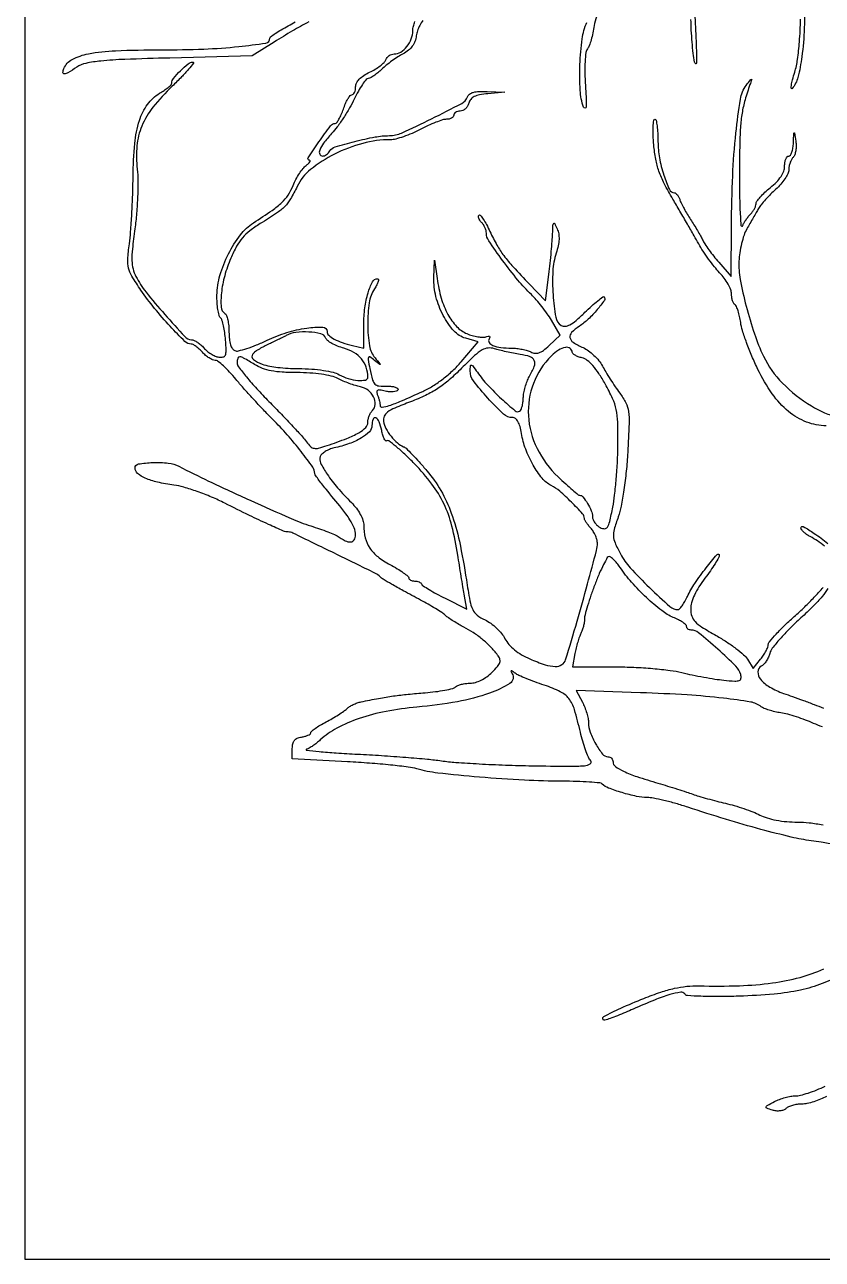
# Model space of a CAD drawing. Extents: x 0 to 565, y 0 to 584.
# Drawn here: x 0 to 195.2, y 0 to 302.2 of the extents above; entities that cross this region are included whole.
import ezdxf

# ---------------------------------------------------------------- set-up
doc = ezdxf.new("R2010")
doc.units = 0

msp = doc.modelspace()

# ---------------------------------------------------------------- linework, layer by layer
msp.add_lwpolyline([(0, 292), (0, 0), (282.5, 0), (565, 0), (565, 292), (565, 584), (282.5, 584), (0, 584)], close=True)
for points in [[(190.978493, 310.61602, -0.01004), (190.805066, 301.31029, -0.02299), (190.21187, 294.322382, -0.028834), (189.248636, 289.267817, -0.119124), (187.81374, 286.532319, -0.666576), (187.623454, 286.5965, -0.058213), (187.656701, 287.30815, -0.023339), (187.950299, 288.688004, -0.009549), (188.471494, 290.532319, 0.038641), (189.162274, 293.661518, 0.016308), (189.624007, 297.943695, 0.012701), (189.899341, 303.512951, 0.005822)], [(140.747045, 306.190626, 0.076916), (139.403363, 301.925509, -0.016025), (139.071381, 300.138846, -0.017513), (138.633567, 298.429828, -0.017212), (138.159697, 297.000967, -0.078509), (137.732623, 296.239864, 0.137994), (137.356825, 295.335389, 0.016058), (137.163603, 293.130654, 0.017777), (137.109182, 290.376008, 0.012054), (137.234389, 287.239864, -0.005052), (137.42231, 283.757156, -0.031131), (137.389229, 281.963222, -0.411936), (137.133414, 281.743959, -0.293883), (136.80969, 281.987291, -0.075098), (135.957953, 286.091072, -0.023406), (135.907954, 292.399521, -0.023432), (136.448455, 298.68837, -0.074465), (137.616619, 302.731796, -0.029366)], [(69.508893, 302.827898, 0.012444), (65.542197, 300.631233, 0.008204), (61.088447, 297.918764), (55.676894, 294.5), (35.540809, 294, 0.002781), (24.517879, 293.664932, 0.015602), (18.631821, 293.269083, 0.028848), (14.995006, 292.696972, 0.091997), (12.737546, 291.75, -0.008818), (10.594895, 290.397596, -0.110747), (9.693095, 290.093934, -0.471873), (9.373869, 290.408207, -0.069571), (9.608735, 291.422764, -0.183893), (11.612008, 293.660678, -0.071748), (15.597724, 295.04236, -0.038517), (22.221859, 295.797107, -0.009114), (33.351908, 296, 0.009321), (43.867759, 296.196062, 0.017174), (52.400887, 296.808324, 0.011943), (59.002351, 297.670424, 0.369868), (60, 298.834581, -0.236669), (60.181048, 299.195651, -0.011161), (61.321875, 300.008212, -0.016372), (62.775566, 300.927403, -0.010839), (64.5, 301.890679, 0.012165), (66.224296, 302.859884, 0.01814)], [(198.38125, 101.4497, 0.004287), (194.97, 102.069453, 0.011129), (192.5, 102.439948, -0.026895), (187.631499, 103.327923, -0.007737), (180.209539, 105.220364, -0.007411), (171.526021, 107.716928, -0.006095), (162.332028, 110.631308, 0.010399), (159.380063, 111.53916, 0.01089), (156.43774, 112.30862, 0.010608), (153.872209, 112.862938, 0.046599), (152.332028, 113.015056, -0.052075), (149.744121, 113.299236, -0.019627), (146.212569, 114.211064, -0.016898), (142.858283, 115.343962, -0.106876), (141.352005, 116.314662, 0.17463), (140.770655, 116.588084, 0.005866), (138.199756, 116.799686, 0.01047), (135.113675, 116.95242, 0.007034), (131.583333, 117.003417, -0.013146), (122.298696, 117.251061, -0.007919), (111.309358, 118.008254, -0.006599), (101.082816, 119.011913, -0.042607), (96, 120.0221, 0.039019), (93.889686, 120.457253, 0.00577), (89.5625, 120.951884, 0.006475), (84.425278, 121.41198, 0.005529), (79, 121.766831), (65.5, 122.5), (65.5, 125, -0.05157), (65.623446, 126.193689, -0.11739), (66.006955, 127.008716, -0.125837), (66.696001, 127.529188, -0.063957), (67.75, 127.819551, 0.028885), (68.611814, 127.993203, 0.042524), (69.339063, 128.251753, 0.050378), (69.850969, 128.5498, 0.240184), (70, 128.842147, -0.225266), (70.175114, 129.211108, -0.016094), (71.101562, 129.918827, -0.020149), (72.313214, 130.712425, -0.013706), (73.75, 131.520184, 0.010314), (75.282473, 132.368113, 0.010166), (76.786166, 133.282477, 0.010084), (78.070108, 134.136279, 0.037907), (78.819927, 134.746087, -0.050261), (79.481977, 135.257917, -0.026493), (80.392522, 135.760933, -0.026074), (81.388602, 136.181601, -0.036291), (82.319927, 136.444286, -0.005701), (86.629425, 137.277382, -0.009652), (90.258505, 137.863985, -0.009904), (93.841487, 138.300168, -0.00642), (98, 138.669133, 0.011992), (100.558771, 138.924924, 0.015917), (102.869687, 139.287075, 0.013228), (104.752457, 139.69573, 0.132943), (105.45, 140.08091, -0.097429), (105.996576, 140.43482, -0.032841), (106.903381, 140.730017, -0.031216), (107.974234, 140.932242, -0.031069), (109.063636, 141, 0.073662), (110.306634, 141.184121, 0.041989), (111.721003, 141.745832, 0.039573), (113.131337, 142.593295, 0.041327), (114.368704, 143.641431, 0.019171), (115.738805, 145.120829, 0.098567), (116.283897, 146.090261, 0.164097), (116.275782, 146.938012, 0.081926), (115.756963, 147.891431, 0.028425), (114.001693, 149.89808, 0.026151), (111.982851, 151.752588, 0.026208), (109.786405, 153.382148, 0.028898), (107.5, 154.716012, -0.012838), (106.238022, 155.398912, -0.010567), (104.926834, 156.189911, -0.010712), (103.753283, 156.967832, -0.027746), (102.953052, 157.591817, 0.032755), (102.07215, 158.264638, 0.008096), (100.54123, 159.247179, 0.008249), (98.747791, 160.317101, 0.008178), (96.914905, 161.33045, -0.002085), (92.64897, 163.621535, -0.006214), (89.754273, 165.238638, -0.00637), (87.739881, 166.431448, -0.067396), (87, 167.032153, 0.090302), (85.861574, 167.87345, 0.000735), (75.793124, 172.797294, 0.0006), (65.612946, 177.742131, 0.113222), (64.488769, 178, -0.102172), (63.332828, 178.238701, -0.004799), (59.672897, 179.859413, -0.006895), (54.986604, 182.067113, -0.00326), (49, 185.037405, 0.017099), (45.761951, 186.533794, 0.014332), (42.234375, 187.902152, 0.014574), (38.936586, 188.966628, 0.038042), (36.5, 189.478421, -0.022954), (32.51132, 190.191424, -0.0482), (29.52428, 191.178356, -0.06909), (27.617513, 192.356341, -0.223471), (27, 193.66898, -0.36656), (27.830158, 194.649192, -0.031691), (31.345316, 195.009106, -0.036295), (35.154505, 194.879978, -0.094864), (37.763569, 194.085441, 0.010786), (45.001754, 190.470407, 0.004153), (55.196878, 185.753659, 0.003315), (65.201334, 181.305303, 0.025527), (70, 179.495166, -0.00595), (72.179287, 178.769172, -0.007495), (74.178125, 178.043025, -0.006118), (75.833034, 177.390298, -0.057842), (76.5, 177.022917, 0.037606), (78.415947, 175.86438, 0.13232), (79.813678, 175.572938, 0.248339), (80.659653, 176.085085, 0.137262), (80.986586, 177.281385, 0.095218), (80.643992, 179.007678, 0.047025), (79.60806, 180.998707, 0.025614), (77.602284, 183.779051, 0.005208), (73.75, 188.479176, -0.007996), (72.696425, 189.779351, -0.011451), (71.807813, 190.967592, -0.007476), (71.108292, 191.980782, -0.148403), (71, 192.337606, 0.156653), (70.512113, 193.856614, 0.009807), (67.658928, 197.679368, 0.014993), (64.255105, 201.797066, 0.016688), (60.725796, 205.554308, -0.006606), (58.447722, 207.883572, -0.004513), (55.918895, 210.586941, -0.004549), (53.52788, 213.237686, -0.00916), (51.700228, 215.379095, 0.015523), (50.1504, 217.148883, 0.020973), (48.636163, 218.642609, 0.018564), (47.311752, 219.757049, 0.167128), (46.605216, 220, -0.107904), (45.983635, 220.135722, -0.035577), (45.158772, 220.5875, -0.033516), (44.288175, 221.234625, -0.032266), (43.5, 222, 0.024256), (42.736456, 222.765579, 0.028312), (41.939108, 223.4125, 0.029134), (41.214702, 223.873515, 0.127816), (40.727992, 224, -0.197055), (39.222204, 224.617422, -0.010845), (35.596915, 228.349707, -0.017113), (31.78894, 232.735946, -0.019431), (28.455847, 237.19525, -0.013411), (26.241748, 240.602957, -0.075945), (25.405283, 242.593755, -0.079741), (25.221415, 244.701224, -0.015606), (25.61534, 248.5, 0.01457), (25.934844, 251.520086, 0.00528), (26.217896, 255.821875, 0.005231), (26.428866, 260.540141, 0.006206), (26.526152, 265, -0.020447), (26.932352, 273.071136, -0.054558), (28.076873, 278.712012, -0.079023), (30.061472, 282.649088, -0.10352), (33.029216, 285.358187, 0.017549), (34.167115, 286.085393, 0.024437), (35.127332, 286.819327, 0.022469), (35.840035, 287.478516, 0.197369), (36, 287.867975, -0.175023), (36.406415, 288.993442, -0.023592), (38.129261, 290.879339, -0.023635), (40.022367, 292.594471, -0.173936), (41.152839, 293, -0.620455), (41.289573, 292.724123, -0.014328), (40.11354, 291.267308, -0.015809), (38.378975, 289.365443, -0.008246), (36.105327, 287.101475, 0.032075), (31.403658, 281.951202, 0.069242), (28.661533, 277.350638, 0.077872), (27.464191, 272.537344, 0.050505), (27.536292, 266.790741, -0.027044), (27.70319, 263.984123, -0.010962), (27.639564, 260.151808, -0.010809), (27.390969, 256.023214, -0.013515), (26.974213, 252.207375, 0.006932), (26.369841, 247.276097, 0.032682), (26.248053, 244.428608, 0.055777), (26.522478, 242.393481, 0.059358), (27.238489, 240.51435, 0.047016), (29.699555, 236.72986, 0.012814), (34.277082, 231.252871, 0.006742), (39.178232, 225.834152, 0.196211), (40.839707, 225.063046, -0.09975), (41.469329, 224.905046, -0.036209), (42.273587, 224.447656, -0.03416), (43.105511, 223.804959, -0.034444), (43.839707, 223.056634, 0.044386), (44.622161, 222.29017, 0.033813), (45.599789, 221.594058, 0.03466), (46.613864, 221.063707, 0.065204), (47.5, 220.806634, 0.088073), (48.566419, 220.831764, 0.253916), (49.115053, 221.290668, 0.102991), (49.303097, 222.375449, 0.010459), (49.15983, 225, 0.016994), (48.96288, 226.79252, 0.020513), (48.652322, 228.457188, 0.019619), (48.283521, 229.817822, 0.115479), (47.90983, 230.45, -0.131262), (47.55984, 231.086455, -0.022263), (47.28588, 232.4575, -0.022991), (47.105805, 234.138316, -0.018673), (47.06338, 235.95, -0.068329), (47.798334, 240.800589, -0.045111), (49.877231, 246.051437, -0.045817), (52.780909, 250.696161, -0.087362), (56.004033, 253.676212, 0.007731), (60.567275, 256.714491, 0.038511), (62.959107, 258.648119, 0.06154), (64.468426, 260.473036, 0.043107), (65.706401, 262.839744, -0.02349), (66.401811, 264.306406, -0.021613), (67.249755, 265.743904, -0.022179), (68.117834, 266.958544, -0.063967), (68.853408, 267.683568, 0.023055), (69.432492, 268.167885, 0.061183), (69.781889, 268.577718, 0.17683), (69.843611, 268.836987, 0.36918), (69.701959, 268.968197, -0.579616), (69.390724, 269.56548, -0.009126), (72.016535, 273.500209, -0.008733), (74.854792, 277.440863, -0.236556), (75.970489, 278, 0.234579), (76.377458, 278.202051, 0.030926), (76.927351, 279.028125, 0.03059), (77.493859, 280.159247, 0.021098), (78, 281.5, -0.022259), (78.509665, 282.840668, -0.031985), (79.086761, 283.971875, -0.033081), (79.650806, 284.793112, -0.229621), (80.077552, 285, 0.200059), (80.430013, 285.146905, 0.085141), (80.729031, 285.573718, 0.065164), (80.932173, 286.205491, 0.045271), (81, 286.953083, -0.120179), (81.227301, 287.885098, -0.071344), (81.896005, 288.820056, -0.056837), (82.973359, 289.71637, -0.034341), (84.42265, 290.530319, 0.025248), (85.772848, 291.256667, 0.02769), (87.000273, 292.095314, 0.028646), (87.958504, 292.92235, 0.109199), (88.391265, 293.577236, -0.081418), (88.709125, 294.121126, -0.065721), (89.205715, 294.582063, -0.066487), (89.79826, 294.893681, -0.08807), (90.397187, 295, 0.138446), (92.038492, 295.463344, 0.085751), (93.553048, 296.795382, 0.079474), (94.628171, 298.674291, 0.090525), (95, 300.711186, -0.059576), (95.129247, 301.792053, -0.046051), (95.514062, 302.915297, -0.047231)], [(97.476673, 303.219111, 0.037638), (96.702537, 301.999044, 0.037529), (96.116849, 300.670213, 0.056385), (95.831442, 299.437198, -0.059604), (95.505417, 298.068729, -0.069541), (94.874876, 296.891716, -0.066081), (93.915572, 295.887718, -0.047084), (92.614708, 295.031543, 0.02193), (91.341571, 294.282432, 0.013163), (89.89569, 293.288953, 0.01317), (88.506809, 292.222817, 0.022309), (87.410163, 291.25, -0.019923), (86.448407, 290.388613, -0.023946), (85.476505, 289.660937, -0.023641), (84.614703, 289.135498, -0.125718), (84.084322, 289, 0.228659), (83.570482, 288.752047, 0.018863), (82.665704, 287.521225, 0.022258), (81.664675, 285.894588, 0.015198), (80.66849, 283.965872, -0.019731), (79.51814, 281.78733, -0.01342), (78.047634, 279.400248, -0.01354), (76.501728, 277.169616, -0.026303), (75.129622, 275.492522, 0.020054), (73.168776, 273.155993, 0.070207), (72.197762, 271.451834, 0.206304), (72.226673, 270.461138, 0.291543), (72.95031, 270, 0.10811), (73.372174, 270.092294, 0.050625), (73.856375, 270.377254, 0.046856), (74.323974, 270.792979, 0.048409), (74.70031, 271.284269, -0.182897), (75.953643, 272.241158, -0.010064), (80.798723, 273.582842, -0.016295), (85.740602, 274.674627, -0.046244), (89.251065, 275, 0.106785), (92.258891, 275.649788, 0.008727), (99.572214, 279.119416, 0.006366), (106.954431, 282.898773, 0.18158), (108.351498, 284.473607, -0.145851), (108.877448, 285.156816, -0.088777), (109.802875, 285.601546, -0.057107), (111.205845, 285.823354, -0.020877), (113.218615, 285.825293), (117.5, 285.650586), (113.35291, 285.272823, 0.023601), (111.33546, 284.992565, 0.069593), (110.011164, 284.547543, 0.104617), (109.175791, 283.883504, 0.10916), (108.69653, 282.947531, -0.071871), (108.382457, 282.203171, -0.070359), (107.868718, 281.572087, -0.075734), (107.240849, 281.14633, -0.111634), (106.59362, 281, 0.060868), (105.984222, 280.925538, 0.079473), (105.468126, 280.70625, 0.097394), (105.122603, 280.381399, 0.156778), (105, 280, -0.171246), (104.865377, 279.618458, -0.094076), (104.4836, 279.29375, -0.074558), (103.914535, 279.074108, -0.054933), (103.242043, 279, 0.077312), (102.277752, 278.85, 0.01523), (100.620967, 278.265625, 0.015813), (98.71473, 277.457046, 0.014098), (96.787849, 276.5, -0.020385), (94.798842, 275.543072, -0.019422), (92.706505, 274.734375, -0.019793), (90.804086, 274.165842, -0.062787), (89.488626, 274, 0.066036), (82.757505, 273.107117, 0.05046), (75.809903, 270.455508, 0.052625), (69.971764, 266.708648, 0.113155), (66.671565, 262.540588, -0.021698), (65.07429, 259.529698, -0.062797), (63.636753, 257.664264, -0.049905), (61.605079, 255.990614, -0.010052), (57.656419, 253.463875, 0.027052), (55.103891, 251.705476, 0.052027), (53.307437, 249.99366, 0.05061), (51.872325, 247.915759, 0.024255), (50.446579, 245, 0.034688), (48.952215, 240.734055, 0.040234), (48.151901, 236.50825, 0.042765), (48.078034, 233.035576, 0.242866), (49, 231.5, -0.171294), (49.387875, 231.01831, -0.031044), (49.70625, 229.89663, -0.030269), (49.92676, 228.475852, -0.023368), (50, 226.909598, 0.026421), (50.091101, 225.186753, 0.050436), (50.374973, 223.831292, 0.067834), (50.827009, 222.877779, 0.157851), (51.435067, 222.386544, 0.153587), (52.332578, 222.331174, 0.016795), (54.345591, 222.902979, 0.019294), (56.749979, 223.777746, 0.014443), (59.328034, 224.917928, -0.036534), (64.11973, 226.788877, -0.038995), (69.029921, 227.893425, -0.042464), (72.94129, 228.122262, -0.406491), (74, 227.035184, 0.215582), (74.399519, 226.151645, 0.055376), (75.714857, 225.230712, 0.042863), (77.699186, 224.357593, 0.023553), (80.25, 223.61928), (83, 222.961896), (83, 228.781583, -0.031856), (83.259733, 232.854122, -0.041079), (84.038978, 236.519209, -0.045737), (85.13182, 239.231545, -0.278737), (86.36501, 239.992198, -0.402741), (86.567248, 239.801241, -0.086367), (86.501514, 239.273668, -0.047838), (86.173933, 238.480952, -0.023147), (85.61501, 237.535183, 0.109234), (84.31085, 234.095802, 0.038218), (83.947117, 228.788705, 0.037468), (84.380022, 223.57676, 0.137375), (85.75, 220.595974, -0.000741), (86.962372, 219.163494, -0.232802), (86.997394, 219.022479, -0.550773), (86.916628, 218.993006, -0.00109), (85.619945, 219.997614, 0.018186), (84.466682, 220.829617, 0.436884), (84.119482, 220.746419, 0.177236), (84.032814, 220.21274, 0.005388), (84.48676, 217.980381, 0.011922), (85.16123, 215.166212, 0.136852), (85.732384, 214.19384, 0.172077), (86.675527, 213.764856, 0.021518), (88.956011, 213.666667, -0.029541), (90.050753, 213.601931, -0.061864), (90.877695, 213.398073, -0.117909), (91.31522, 213.098743, -0.334064), (91.346917, 212.752306, -0.178099), (90.954552, 212.444812, -0.05526), (90.208328, 212.292138, -0.047381), (89.269543, 212.295224, -0.036998), (88.264424, 212.46977, 0.018283), (86.935519, 212.752103, 0.166399), (86.358976, 212.660837, 0.315362), (86.164395, 212.280648, 0.05718), (86.373519, 211.469009, -0.016087), (86.613338, 210.778417, -0.014742), (86.815971, 210.053542, -0.014931), (86.958338, 209.396067, -0.045878), (87, 208.942963, 0.458195), (87.484358, 208.525379, 0.043587), (89.209022, 208.938151, 0.022352), (92.183974, 210.080853, 0.004393), (97.41226, 212.417002, 0.031897), (99.883767, 213.744087, 0.024648), (102.397813, 215.485647, 0.024234), (104.778633, 217.505582, 0.027407), (106.851528, 219.669305), (110.99662, 224.5), (107.932251, 225.413606, -0.13839), (105.035774, 227.248897, -0.061917), (102.439414, 230.9851, -0.058071), (100.652524, 235.624825, -0.072193), (100.157104, 240.216756), (100.314207, 244.5), (100.94278, 240, 0.036001), (101.968505, 235.205357, 0.053558), (103.597723, 231.238909, 0.06415), (105.723571, 228.291654, 0.105329), (108.23838, 226.541815, 0.028703), (109.55461, 226.075273, 0.029844), (110.898687, 225.769659, 0.031266), (112.0855, 225.648906, 0.101671), (112.861676, 225.777162, -0.037815), (113.427955, 225.946648, -0.195296), (113.743847, 225.892255, -0.324976), (113.83506, 225.667886, -0.077976), (113.669788, 225.274724, 0.298705), (113.693649, 224.390007, 0.143396), (114.616989, 223.645707, 0.069537), (116.508733, 223.153086, 0.028982), (119.147529, 223, -0.027116), (120.41888, 222.931, -0.021863), (121.771408, 222.723598, -0.022381), (123.005891, 222.420671, -0.051548), (123.88965, 222.059057, 0.096267), (124.878685, 221.753704, 0.111971), (125.854509, 221.866916, 0.076954), (126.953091, 222.455879, 0.025492), (128.359857, 223.632859), (131.071895, 226.147603), (128.913217, 229.823802, 0.019855), (127.88724, 231.42214, 0.012878), (126.582304, 233.189074, 0.012952), (125.216636, 234.851262, 0.023866), (124.00953, 236.117729, -0.029593), (120.732852, 239.635291, -0.014592), (116.977256, 244.458288, -0.00899), (113.569557, 249.288066, -0.150232), (113, 251.140869, 0.066282), (112.914124, 251.785829, 0.039093), (112.652396, 252.518984, 0.038423), (112.269661, 253.223183, 0.052736), (111.816667, 253.783333, -0.044955), (111.404514, 254.277101, -0.064827), (111.144006, 254.782131, -0.084761), (111.065262, 255.220742, -0.201128), (111.188461, 255.521794, -0.442675), (111.515573, 255.50605, -0.023968), (112.20852, 254.577841, -0.024655), (113.021704, 253.233645, -0.013839), (113.881461, 251.528794, 0.018152), (115.594481, 248.203612, 0.03299), (117.264028, 245.643976, 0.025023), (119.546621, 242.900485, 0.006461), (123.5, 238.715189), (127.5, 234.58868), (128.288486, 241.04434, 0.003915), (128.599724, 243.769741, 0.003438), (128.882862, 246.620362, 0.003456), (129.102948, 249.196908, 0.010357), (129.204659, 250.961146, -0.003842), (129.300579, 253.112352, -0.172021), (129.469454, 253.519761, -0.527745), (129.714096, 253.486767, -0.011463), (130.323152, 252.201812, -0.063259), (130.692563, 250.978861, -0.051843), (130.779138, 249.615318, -0.043759), (130.579053, 248.056357, -0.025678), (130.08347, 246.240666, 0.066358), (129.262002, 241.85781, 0.030517), (129.310069, 236.037935, 0.025245), (129.966048, 230.586425, 0.212571), (131.309084, 228.576832, 0.16881), (132.28011, 228.351232, 0.099376), (133.429323, 228.712129, 0.053316), (134.936197, 229.762887, 0.013759), (137.121591, 231.770263, -0.00879), (138.792489, 233.335949, -0.014539), (140.263172, 234.590477, -0.008191), (141.502018, 235.553519, -0.373496), (141.800921, 235.532412, -0.366334), (141.871536, 234.684559, -0.020159), (140.111689, 232.414775, -0.027807), (137.923325, 230.091163, -0.041803), (135.753113, 228.349763, 0.04535), (133.849908, 226.800329, 0.248229), (133.458278, 225.578768, 0.212213), (134.235345, 224.429663, 0.033983), (136.684651, 223.123117, -0.052771), (137.978941, 222.369039, -0.032324), (139.333917, 221.233278, -0.032163), (140.543586, 219.919736, -0.048673), (141.39807, 218.623117, 0.013896), (142.213103, 217.176931, 0.006918), (143.321034, 215.389291, 0.006862), (144.520687, 213.567745, 0.010022), (145.630843, 212, -0.040551), (147.126065, 209.589144, -0.085056), (147.78504, 207.491464, -0.043306), (147.928347, 204.515709, -0.004479), (147.595586, 197.5, -0.011045), (147.230489, 192.855287, -0.011394), (146.663299, 188.279327, -0.011697), (145.982122, 184.299151, -0.037032), (145.269476, 181.692996, 0.014256), (144.275515, 178.615927, 0.086526), (144.090195, 176.957904, 0.090511), (144.482422, 175.36783, 0.016345), (145.826393, 172.621179, 0.063059), (148.202429, 169.248234, 0.015729), (152.911566, 164.402523, 0.010254), (157.9119, 159.765406, 0.183835), (159.923322, 159, 0.222443), (160.280747, 159.167292, 0.021099), (160.883173, 159.954687, 0.023796), (161.546476, 161.00493, 0.016456), (162.199139, 162.25, -0.035932), (164.017844, 165.413649, -0.016849), (166.790373, 169.238143, -0.013402), (169.457105, 172.483972, -0.694102), (170, 172.281307, -0.130797), (169.840034, 171.680264, -0.010044), (168.971875, 170.23301, -0.013234), (167.840623, 168.531982, -0.009695), (166.5, 166.703794, 0.023208), (165.036126, 164.590067, 0.031412), (163.929557, 162.547548, 0.035832), (163.225662, 160.689118, 0.072735), (163, 159.146057, 0.078525), (163.274733, 157.407499, 0.113773), (164.070934, 156.079319, 0.062344), (165.738222, 154.731956, 0.01069), (169.25, 152.656547, -0.016368), (171.743968, 151.144189, -0.017655), (174.069849, 149.507641, -0.017445), (175.95777, 147.970474, -0.076488), (176.881401, 146.873644), (178.262802, 144.606324), (180.131401, 146.913946, 0.023287), (180.846616, 147.886498, 0.024917), (181.451099, 148.900205, 0.025517), (181.879274, 149.817176, 0.096759), (182, 150.435187, -0.179631), (182.267228, 151.15501, -0.009285), (183.945884, 153.032616, -0.013774), (186.086267, 155.215232, -0.009483), (188.624286, 157.573268, 0.00981), (191.220226, 159.988275, 0.012074), (193.541309, 162.345253, 0.010543), (195.38953, 164.400163, 0.08163)], [(163.987963, 304.475341, -0.006719), (164.242063, 300, -0.003344), (164.414702, 295.28408, -0.018111), (164.398534, 292.723342, -0.589302), (164.189505, 292.618936, -0.201132), (163.944163, 293, -0.015549), (163.633234, 295.144818, -0.007409), (163.360273, 297.919769, -0.007337), (163.160416, 300.8303, -0.010347), (163.074123, 303.429002, 0.013136)], [(196.171445, 204, -0.092954), (191.38648, 204.897312, -0.079921), (186.963907, 207.490067, -0.067105), (182.969702, 211.803144, -0.041138), (179.456262, 217.788743, -0.012233), (177.998306, 221.017915, -0.011907), (176.686104, 224.343542, -0.011887), (175.672943, 227.318593, -0.042732), (175.237544, 229.27438, 0.019102), (174.979932, 230.758768, 0.024585), (174.625065, 232.097085, 0.023686), (174.230988, 233.157798, 0.154753), (173.865061, 233.583397, -0.13192), (173.532373, 233.937025, -0.045063), (173.254112, 234.590601, -0.041057), (173.063862, 235.401765, -0.037094), (173, 236.26141, 0.09505), (172.801885, 237.294155, 0.032902), (172.145815, 238.670404, 0.031286), (171.204962, 240.128062, 0.031564), (170.092136, 241.452393, -0.02155), (168.819004, 242.907356, -0.012014), (167.390483, 244.779765, -0.011967), (166.033935, 246.746678, -0.018969), (164.978401, 248.5, 0.003668), (163.850724, 250.509857, 0.001296), (162.206674, 253.37306, 0.001286), (160.384103, 256.509542, 0.001511), (158.64034, 259.472119, -0.015036), (156.533342, 263.284024, -0.034203), (155.233041, 266.304657, -0.038634), (154.449956, 269.237861, -0.024991), (153.981362, 272.722119, -0.01148), (153.834929, 275.129277, -0.01924), (153.836301, 277.155873, -0.014039), (153.943074, 278.741661, -0.386567), (154.227286, 279, -0.353786), (154.531949, 278.753587, -0.017548), (154.773015, 277.394341, -0.021835), (154.944338, 275.629509, -0.013278), (155, 273.533927, 0.044865), (155.354247, 269.593986, 0.033646), (156.417982, 265.368323, 0.028673), (157.801412, 261.814237, 0.293589), (159.068581, 261, -0.184881), (159.378449, 260.881368, -0.049907), (159.739367, 260.485937, -0.043489), (160.08885, 259.919918, -0.033357), (160.371718, 259.25, 0.031778), (160.737474, 258.376091, 0.0103), (161.385546, 257.132812, 0.010222), (162.164666, 255.776937, 0.011318), (162.973502, 254.5, -0.007928), (163.806215, 253.204874, -0.00647), (164.657108, 251.79375, -0.006544), (165.406554, 250.474396, -0.017001), (165.900905, 249.5, 0.036629), (166.45909, 248.499114, 0.010943), (167.452201, 247.059375, 0.01091), (168.641644, 245.486727, 0.011602), (169.875112, 244), (172.918719, 240.5), (172.985159, 253, -0.009716), (173.28691, 265.191521, -0.015222), (174.068755, 275.650017, -0.013732), (175.172287, 283.928415, -0.121086), (176.602153, 287.301131, -0.00226), (177.630964, 288.664342, -0.178396), (177.854514, 288.806591, -0.583655), (177.943936, 288.706224, -0.004974), (177.518894, 287.5, 0.017143), (176.300571, 283.754129, 0.029067), (175.574588, 280.538628, 0.025926), (175.178071, 277.016145, 0.010744), (174.992264, 272.225927, 0.00447), (174.922364, 263.847448, 0.009556), (175.049878, 257.378171, 0.011113), (175.314757, 253.044357, 0.794), (175.739662, 252.982143, -0.036655), (176.058256, 253.646226, -0.019298), (176.54395, 254.422321, -0.019097), (177.105324, 255.182688, -0.027818), (177.660714, 255.803571, 0.039036), (178.173229, 256.403033, 0.035133), (178.606593, 257.095647, 0.036906), (178.90578, 257.774555, 0.085528), (179.000029, 258.321429, -0.158169), (179.200914, 258.940522, -0.023732), (180.028167, 259.97413, -0.024686), (181.159814, 261.137039, -0.019052), (182.500029, 262.292632, 0.029608), (184.014954, 263.655633, 0.047772), (185.109823, 264.999993, 0.057728), (185.776144, 266.303103, 0.089574), (186, 267.542632, -0.038812), (186.073155, 268.483624, -0.05789), (186.29375, 269.278148, -0.076107), (186.617168, 269.819658, -0.223745), (187, 270, 0.258498), (187.395353, 270.219032, 0.05478), (187.750263, 270.954687, 0.04449), (188.0197, 272.004932, 0.029043), (188.149832, 273.25, -0.000575), (188.259094, 275.562171, -0.240265), (188.336203, 275.696857, -0.545889), (188.421786, 275.658626, -0.000812), (188.72801, 273.628178, -0.038369), (188.812255, 272.449666, -0.03945), (188.713814, 271.283238, -0.042585), (188.462766, 270.292501, -0.113511), (188.078178, 269.678178, 0.072531), (187.664805, 269.123657, 0.038732), (187.316715, 268.340729, 0.037568), (187.079379, 267.46905, 0.047719), (187, 266.639199, -0.110824), (186.788038, 265.694639, -0.035323), (186.07766, 264.430919, -0.03328), (185.061734, 263.092485, -0.031555), (183.86012, 261.875115, 0.014179), (182.576607, 260.662072, 0.012753), (181.316481, 259.335605, 0.012899), (180.247498, 258.088022, 0.038795), (179.61012, 257.166502, 0.001238), (179.063007, 256.22211, 0.000481), (178.310262, 254.912413, 0.000476), (177.497609, 253.4922, 0.00059), (176.743965, 252.168577, 0.046618), (176.05688, 250.643341, 0.022258), (175.450486, 248.577959, 0.021843), (175.004445, 246.347663, 0.028969), (174.806551, 244.28799, 0.055402), (175.131651, 239.831843, 0.01742), (176.581839, 233.296281, 0.017936), (178.598254, 226.515893, 0.029949), (180.832182, 221, 0.084845), (185.446301, 214.453744, 0.059369), (192.541852, 208.844498, 0.075492), (199.162396, 206.048159, 0.381833)], [(195.730257, 174.556333, 0.049647), (192.25, 176.874748, -0.030071), (191.388714, 177.401107, -0.037365), (190.660937, 177.993716, -0.040834), (190.147895, 178.565739, -0.16381), (190, 179.005047, -0.575377), (190.566701, 179.334474, -0.01988), (193.241064, 177.667346, -0.021622), (196.544189, 175.20586, -0.016127)], [(196.587908, 164.156618, -0.029672), (195.186549, 162.237117, -0.024869), (193.011156, 159.853099, -0.01158), (189.971287, 156.97404, 0.012918), (187.23731, 154.370785, 0.015995), (184.836031, 151.803835, 0.014391), (182.972316, 149.551665, 0.104531), (182.359673, 148.296915, -0.045928), (182.025815, 147.34615, -0.038343), (181.506773, 146.409755, -0.039937), (180.892577, 145.622637, -0.079704), (180.274724, 145.133867, 0.267138), (179.450771, 143.75464, 0.178391), (180.074004, 141.973811, 0.090373), (182.339982, 140.062007, 0.04611), (185.738587, 138.509852, -0.002447), (187.923624, 137.734084, -0.001367), (190.575762, 136.769636, -0.001363), (193.252086, 135.779811, -0.002216), (195.519326, 134.922786, 0.023253)], [(195.260508, 130.313727, -0.027947), (193.062372, 131.168626, 0.016817), (191.102891, 131.981341, 0.012361), (188.881851, 132.75407, 0.01252), (186.741805, 133.381182, 0.027028), (185.062372, 133.73208, -0.019142), (183.608263, 134.012052, -0.019337), (182.184803, 134.401655, -0.019553), (180.975207, 134.836253, -0.070691), (180.268872, 135.245544, 0.12564), (177.694483, 136.383956, 0.012805), (171.033227, 137.327944, 0.013528), (162.153058, 138.112424, 0.00654), (150.755, 138.659681), (135.01, 139.209339), (136.498839, 136.35467, -0.026593), (137.069318, 135.102719, -0.021288), (137.552142, 133.701427, -0.021772), (137.887611, 132.36371, -0.049874), (137.993839, 131.33104, 0.089529), (138.42537, 128.978604, 0.039787), (139.772137, 126.114466, 0.036534), (141.426952, 123.654189, 0.229032), (142.75, 123.006323, -0.09939), (143.227049, 122.908036, -0.097543), (143.632812, 122.63294, -0.097321), (143.904618, 122.223908, -0.098435), (144, 121.744111, 0.239793), (144.563025, 120.637634, 0.046675), (146.54833, 119.458037, 0.030553), (149.843697, 118.13514, 0.009205), (155, 116.527377, -0.003054), (157.32567, 115.833491, -0.002618), (159.765625, 115.075258, -0.002637), (161.97495, 114.363147, -0.007551), (163.5, 113.837057, 0.013693), (164.99621, 113.341394, 0.005348), (167.0875, 112.735909, 0.005289), (169.365888, 112.128474, 0.006551), (171.5, 111.6133, -0.015314), (173.66325, 111.050796, -0.01117), (176.031069, 110.299213, -0.011305), (178.245723, 109.485013, -0.024288), (179.903638, 108.737704, 0.045623), (181.693513, 108.021011, 0.025899), (183.963171, 107.470647, 0.024115), (186.505401, 107.117865, 0.02242), (189.132584, 107, -0.028698), (192.030317, 106.833545, -0.017856), (195.397084, 106.323097, -0.017017)], [(199.989081, 69.819615, -0.042741), (195.181586, 67.478843, -0.038884), (189.89261, 65.900804, -0.030911), (183.406106, 64.917648, -0.013954), (174.815479, 64.395417, -0.006398), (169.667963, 64.292383, -0.01198), (165.503796, 64.362102, -0.007013), (162.189724, 64.543645, -0.241664), (161.539535, 64.936031, 0.304811), (160.562596, 65.378757, 0.029959), (157.912947, 64.769143, 0.024895), (154.144237, 63.453713, 0.009051), (148.938504, 61.23002, -0.006689), (147.05586, 60.41529, -0.005878), (145.069436, 59.614298, -0.005916), (143.259686, 58.933715, -0.017631), (142, 58.526567, -0.411601), (141.492193, 58.806346, -0.350295), (141.733848, 59.398291, -0.022735), (145.879135, 61.472083, -0.009919), (151.55037, 63.860281, -0.013186), (155.657926, 65.370658, -0.02564), (159.020052, 66.318275, -0.030486), (162.03476, 66.812531, -0.031621), (165.05037, 66.928167, 0.01435), (174.927201, 66.965728, 0.025747), (183.005354, 67.64575, 0.031028), (189.758916, 68.997197, 0.04306), (195.563164, 71.087033, 0.004339)], [(196.270754, 39.87124, -0.030255), (194.792282, 39.15475, -0.023299), (193.104256, 38.549677, -0.023801), (191.467887, 38.131843, -0.050645), (190.169584, 38, 0.035497), (189.028627, 37.918897, 0.033743), (187.890635, 37.67707, 0.035589), (186.915443, 37.323309, 0.09182), (186.300663, 36.900663, -0.108005), (185.716981, 36.526359, -0.058318), (184.883402, 36.323657, -0.053571), (183.936171, 36.30945, -0.053874), (183.009424, 36.497009, -0.013289), (181.625514, 36.977085, -0.379336), (181.462675, 37.285955, -0.21039), (181.737529, 37.644011, -0.0057), (183.523068, 38.596346, -0.030371), (184.733807, 39.133917, -0.022094), (186.136097, 39.587677, -0.022451), (187.509741, 39.900446, -0.044776), (188.61921, 40, 0.061575), (189.861125, 40.153524, 0.017011), (191.754328, 40.69794, 0.016912), (193.873947, 41.466497, 0.016955), (195.934945, 42.375965, -0.020492)]]:
    msp.add_lwpolyline(points, format="xyb")
for points in [[(64, 226.057083, -0.009461), (63.222699, 225.648375, -0.003076), (62.059375, 225.073451, -0.003065), (60.75857, 224.45034, -0.003446), (59.5, 223.867484, 0.016699), (58.299723, 223.272502, 0.018073), (57.173789, 222.61319, 0.017872), (56.253796, 221.981594, 0.078585), (55.793749, 221.513364, 0.396926), (55.971244, 220.216025, 0.094103), (58.085462, 219.084345, 0.049959), (61.935447, 218.287957, 0.023678), (67, 218, -0.014675), (70.239782, 217.874245, -0.020189), (73.136315, 217.558682, -0.022234), (75.503664, 217.095163, -0.070492), (77, 216.5, 0.054581), (79.210232, 215.538682, 0.055219), (81.567464, 215.08319, 0.070988), (83.39706, 215.195273, 0.355953), (84, 215.9349, 0.084011), (83.598473, 218.307755, 0.090084), (82.441224, 220.352864, 0.085732), (80.582532, 221.934785, 0.067866), (78.146722, 222.960492, -0.029057), (76.596217, 223.476259, -0.033811), (75.195477, 224.147416, -0.036042), (74.11333, 224.866457, -0.13732), (73.634207, 225.510857, 0.248202), (72.488996, 226.510872, 0.04368), (69.566001, 226.934542, 0.045451), (66.364525, 226.824999, 0.094771)], [(52, 219.386405, 0.163939), (52.325512, 218.420303, 0.009614), (54.276562, 215.953598, 0.013717), (56.780926, 213.074258, 0.009616), (59.75, 209.966153, -0.003499), (62.827328, 206.822629, -0.004256), (65.664062, 203.833511, -0.003599), (68.009364, 201.283158, -0.029474), (69, 200.051614, 0.044348), (69.967718, 198.919154, 0.149603), (70.82265, 198.476195, 0.109428), (71.938488, 198.517447, 0.018372), (74, 199.136408, 0.010149), (78.852913, 200.900827, 0.037478), (81.795982, 202.300557, 0.065115), (83.464688, 203.566243, 0.200587), (84, 204.846917, -0.053513), (84.080695, 205.598738, -0.038523), (84.32293, 206.407962, -0.039114), (84.678145, 207.150791, -0.065383), (85.099337, 207.699337, 0.182832), (85.784864, 209.219179, 0.132083), (85.410944, 211.058227, 0.113444), (84.080535, 212.672959, 0.114603), (82.18335, 213.537333, -0.024392), (80.952326, 213.84914, -0.012865), (79.456616, 214.349083, -0.012771), (77.948334, 214.940773, -0.019214), (76.66896, 215.539657, 0.060628), (75.051018, 216.13967, 0.022165), (72.649175, 216.600838, 0.020234), (69.784355, 216.902499, 0.015983), (66.66896, 217.003738, -0.014101), (63.038797, 217.108031, -0.033087), (60.347328, 217.440958, -0.042591), (58.181745, 218.050461, -0.047044), (56.22583, 219.003738, 0.006362), (53.585565, 220.567776, 0.108362), (52.629009, 220.870174, 0.36423), (52.152943, 220.538658, 0.066077)], [(106.939434, 218.076718, -0.01935), (103.893495, 215.228001, -0.032984), (101.114672, 213.127285, -0.033764), (98.130468, 211.442862, -0.021481), (94.460487, 209.876454, 0.008744), (90.592274, 208.340668, 0.058417), (88.790032, 207.32752, 0.135797), (87.98856, 206.320076, 0.138095), (87.825679, 205.050775, 0.087927), (88.396443, 203.341226, 0.043963), (89.66036, 201.435052, 0.044001), (91.231893, 199.785957, 0.091145), (92.752482, 198.875, -0.105188), (93.342973, 198.498541, -0.006346), (94.831572, 196.996597, -0.009271), (96.561539, 195.138492, -0.006706), (98.422498, 193.007031, -0.04556), (101.853804, 188.13171, -0.043703), (104.400774, 182.648815, -0.034406), (106.381992, 175.725972, -0.014845), (108.103291, 166.280817, 0.007243), (108.954204, 161.172587, 0.064328), (109.644502, 159.002866, 0.121625), (110.713167, 157.677455, 0.051823), (112.673293, 156.484791, -0.046565), (114.059703, 155.661016, -0.031389), (115.47793, 154.48585, -0.03164), (116.717036, 153.163292, -0.053131), (117.554725, 151.894174, 0.060016), (118.51154, 150.486977, 0.04264), (119.884602, 149.159442, 0.038681), (121.61421, 147.960877, 0.030938), (123.63951, 146.940199, 0.021004), (127.359837, 145.527284, 0.074952), (129.862099, 145.094324, 0.145612), (131.46527, 145.533677, 0.181274), (132.400458, 146.75, 0.003791), (135.197867, 156.150659, 0.004206), (137.754539, 165.273562, 0.001906), (139.941156, 173.459823, 0.071467), (140.159921, 175.3619, 0.064038), (140.028162, 176.199208, 0.034486), (139.666451, 177.181188, 0.033701), (139.152379, 178.146724, 0.044765), (138.55372, 178.94064, -0.016278), (137.958802, 179.64265, -0.020409), (137.456405, 180.332212, -0.019037), (137.087648, 180.932638, -0.128881), (137, 181.267022, 0.18713), (136.529684, 182.479672, 0.011581), (133.812513, 185.32067, 0.017257), (130.941598, 187.995215, 0.063335), (128.880299, 189.372358, -0.106611), (126.674257, 191.137804, -0.041152), (124.445509, 194.387123, -0.039818), (122.615046, 198.28176, -0.050343), (121.595853, 202.125932, 0.02595), (121.227879, 203.848534, 0.063948), (120.737109, 205.04225, 0.0988), (120.124122, 205.748609, 0.16628), (119.389096, 206, -0.189868), (117.197482, 206.863356, -0.020943), (113.337326, 210.778071, -0.021732), (109.824762, 215.007682, -0.169312), (109.044538, 217.409075, -0.013378), (109.106334, 218.694131, -0.447284), (109.324166, 218.861384, -0.190277), (109.671175, 218.642646, -0.004645), (110.794538, 217.079078, 0.033378), (113.316763, 213.962928, 0.020258), (116.678955, 210.616114, 0.011372), (120.046124, 207.663757, 0.323275), (121.13796, 207.585264, 0.149612), (121.473049, 207.967165, 0.037933), (121.757185, 208.752009, 0.03526), (121.958478, 209.739806, 0.029351), (122.035435, 210.809017, -0.041359), (122.151919, 212.020724, -0.024125), (122.480268, 213.443899, -0.024003), (122.949835, 214.84682, -0.0371), (123.5, 216, 0.033253), (124.726529, 218.520852, 0.196485), (124.724116, 219.959278, 0.219304), (123.725828, 220.888011, 0.041768), (121.25, 221.478318, -0.009232), (119.629776, 221.75483, -0.006974), (117.861003, 222.116042, -0.007056), (116.208431, 222.50212, -0.016194), (114.978947, 222.85035, 0.100446), (113.397944, 223.022034, 0.111401), (111.938638, 222.548232, 0.054892), (110.118809, 221.177667, 0.008869)], [(128.901643, 221.108364, 0.104615), (124.529401, 214.361628, 0.105962), (123.290587, 206.454016, 0.101534), (125.400271, 198.462837, 0.08858), (130.553652, 191.500494, 0.004704), (132.414474, 189.775619, 0.00724), (134.059779, 188.32202, 0.002986), (135.484566, 187.114216, 0.176084), (135.798832, 187, -0.22759), (136.626893, 186.602493, -0.032405), (137.738629, 185.01487, -0.036345), (138.666222, 183.204271, -0.095854), (138.968197, 181.785184, 0.092422), (139.1184, 181.054955, 0.056231), (139.54174, 180.279164, 0.053799), (140.156144, 179.577748, 0.063219), (140.876026, 179.066349, 0.122871), (141.930244, 178.800662, 0.262027), (142.640026, 179.197839, 0.081248), (143.184618, 180.538081, 0.00739), (143.935544, 184.077903, 0.01971), (144.395839, 187.026773, 0.008242), (144.793221, 191.029859, 0.008139), (145.078414, 195.332667, 0.010458), (145.19337, 199.296738, 0.008989), (145.138172, 204.871564, 0.044718), (144.77216, 207.978747, 0.056214), (143.893831, 210.638628, 0.019447), (142.058869, 214.249768, 0.018354), (140.501969, 216.813641, 0.03567), (139.046021, 218.714038, 0.04579), (137.684832, 219.992908, 0.10458), (136.425017, 220.608176, -0.028596), (135.496327, 220.898591, -0.040328), (134.712349, 221.268505, -0.04608), (134.158217, 221.658754, -0.219718), (134, 222.001419, 0.251878), (133.496608, 222.937301, 0.1916), (132.336907, 223.178675, 0.099905), (130.646743, 222.51815, 0.053956)], [(85, 204.046917, -0.199263), (84.373465, 202.537211, -0.062833), (82.401937, 201.011686, -0.048817), (79.434664, 199.631076, -0.029568), (75.70718, 198.564023, 0.042053), (74.596632, 198.215925, 0.04291), (73.567876, 197.688721, 0.046632), (72.761448, 197.072438, 0.11517), (72.346275, 196.459996, 0.210316), (72.42198, 194.889975, 0.03293), (74.022585, 192.149442, 0.030108), (76.562001, 188.841001, 0.017641), (79.967206, 185.18664, -0.034221), (81.174133, 183.802141, -0.037028), (82.146296, 182.300495, -0.040366), (82.792813, 180.852113, -0.08499), (83, 179.642023, 0.058887), (83.364096, 176.561287, 0.088104), (84.444349, 174.082836, 0.080651), (86.394626, 171.979841, 0.042037), (89.397187, 170.020886, -0.012126), (91.16087, 169.015031, -0.018063), (92.647924, 168.043564, -0.01334), (93.800295, 167.182918, -0.229569), (94, 166.770886, 0.17798), (94.108149, 166.476686, 0.092237), (94.416146, 166.226448, 0.072311), (94.874647, 166.057014, 0.052449), (95.416667, 166, -0.048968), (95.983289, 165.944374, -0.052342), (96.515104, 165.779687, -0.058488), (96.936478, 165.537453, -0.12921), (97.166667, 165.25, 0.145419), (97.512796, 164.844882, 0.007566), (98.980681, 163.924975, 0.011461), (100.790897, 162.884278, 0.008035), (102.873951, 161.792469), (108.247901, 159.084938), (107.579249, 162.792469, -0.002942), (107.260643, 164.620585, -0.00117), (106.844048, 167.132921, -0.001157), (106.407097, 169.846204, -0.001455), (106.015398, 172.362157, 0.025218), (104.562145, 179.459719, 0.047904), (102.574699, 184.936255, 0.050667), (99.666426, 189.732291, 0.03193), (95.392281, 194.703028, 0.009648), (93.00477, 197.052989, 0.016), (90.892075, 198.92919, 0.009844), (89.119373, 200.346635, 0.376461), (88.649226, 200.315892, -0.415946), (88.358281, 200.316752, -0.078719), (88.014885, 200.795354, -0.04502), (87.66948, 201.672128, -0.02198), (87.381944, 202.840278, 0.040611), (86.771953, 204.973043, 0.187696), (85.931053, 205.911124, 0.46036), (85.250267, 205.628115, 0.078649)], [(139.587425, 165.228788, 0.008092), (138.596711, 162.504704, 0.00982), (137.760056, 159.919476, 0.008567), (137.13863, 157.727211, 0.064861), (137, 156.663046, -0.03816), (136.938147, 155.853775, -0.022393), (136.747625, 154.900909, -0.022311), (136.470092, 153.959684, -0.035101), (136.140852, 153.184259, 0.033253), (135.768289, 152.315727, 0.012066), (135.353172, 151.040063, 0.011903), (134.964641, 149.617792, 0.013899), (134.665852, 148.25), (134.05, 145), (144.630655, 145, -0.011504), (149.095457, 144.897258, -0.010024), (153.76127, 144.588573, -0.010131), (157.970376, 144.139146, -0.029157), (160.855655, 143.599399, 0.009417), (163.353811, 143.029222, 0.006516), (166.199228, 142.474524, 0.006573), (168.948443, 142.012916, 0.01339), (171.120439, 141.736839, 0.009127), (173.802943, 141.518011, 0.096096), (174.889258, 141.658333, 0.280954), (175.309262, 142.15401, 0.103097), (175.261159, 143.109327, 0.135667), (174.084987, 145.137762, 0.011423), (169.627236, 149.313939, 0.010038), (164.952384, 153.331102, 0.17418), (163.090508, 154, -0.0791), (162.673944, 154.066315, -0.090873), (162.320337, 154.258112, -0.100774), (162.083932, 154.543564, -0.123324), (162, 154.87868, 0.215588), (161.810173, 155.298473, 0.030784), (161.045312, 155.891958, 0.030425), (159.994815, 156.518115, 0.021611), (158.75, 157.094247, -0.06875), (155.903563, 158.75262, -0.022247), (152.195088, 161.935699, -0.022584), (148.534632, 165.696763, -0.033114), (145.703315, 169.341266, 0.020749), (144.951972, 170.359364, 0.027222), (144.180051, 171.218997, 0.026861), (143.482593, 171.844381, 0.170952), (143.04074, 172, 0.270599), (142.598163, 171.741554, 0.010526), (141.669149, 170.010956, 0.016214), (140.641714, 167.823959, 0.010442)], [(119.324771, 143.318422, -0.406917), (118.765008, 140.955971, -0.057132), (113.790481, 138.546274, -0.039989), (105.898003, 136.471866, -0.022023), (95.99896, 135.147013, 0.024846), (88.436592, 134.091419, 0.034907), (81.85032, 132.352321, 0.040041), (76.412809, 130.002048, 0.065595), (72.332296, 127.094954, -0.021042), (71.489158, 126.373259, -0.018144), (70.546586, 125.686618, -0.018529), (69.645438, 125.126345, -0.049238), (68.95439, 124.817082, 0.80077), (68.977107, 124.595199, 0.006038), (72.039727, 124.26848, 0.007334), (76.228177, 123.934653, 0.003736), (81.5, 123.631752, -0.003783), (87.3367, 123.295839, -0.003543), (93.296875, 122.865121, -0.003527), (98.580974, 122.408067, -0.012122), (102, 122.004201, 0.017317), (105.506585, 121.626883, 0.004445), (111.196271, 121.264136, 0.004521), (117.699412, 120.966504, 0.00458), (124.178795, 120.788069, 0.00224), (133.269983, 120.661769, 0.023385), (136.998077, 120.801073, 0.108926), (138.425171, 121.244255, 0.473296), (138.553795, 122, -0.075497), (137.971882, 122.918292, -0.016153), (137.266538, 124.675, -0.016534), (136.575825, 126.784391, -0.015085), (136.002502, 129, 0.016122), (134.561378, 134.521967, 0.091993), (133.191487, 137.212137, 0.117021), (131.097676, 138.916949, 0.033247), (127.178918, 140.499888, -0.008568), (124.898997, 141.292463, -0.009751), (122.744607, 142.131051, -0.009029), (120.946311, 142.91, -0.052627), (120.058042, 143.432813, 0.008988), (119.345383, 143.940679, 0.191266), (119.097099, 143.997039, 0.505373), (119.027976, 143.864319, 0.021142)]]:
    msp.add_lwpolyline(points, format="xyb", close=True)

doc.saveas('drawing.dxf')
